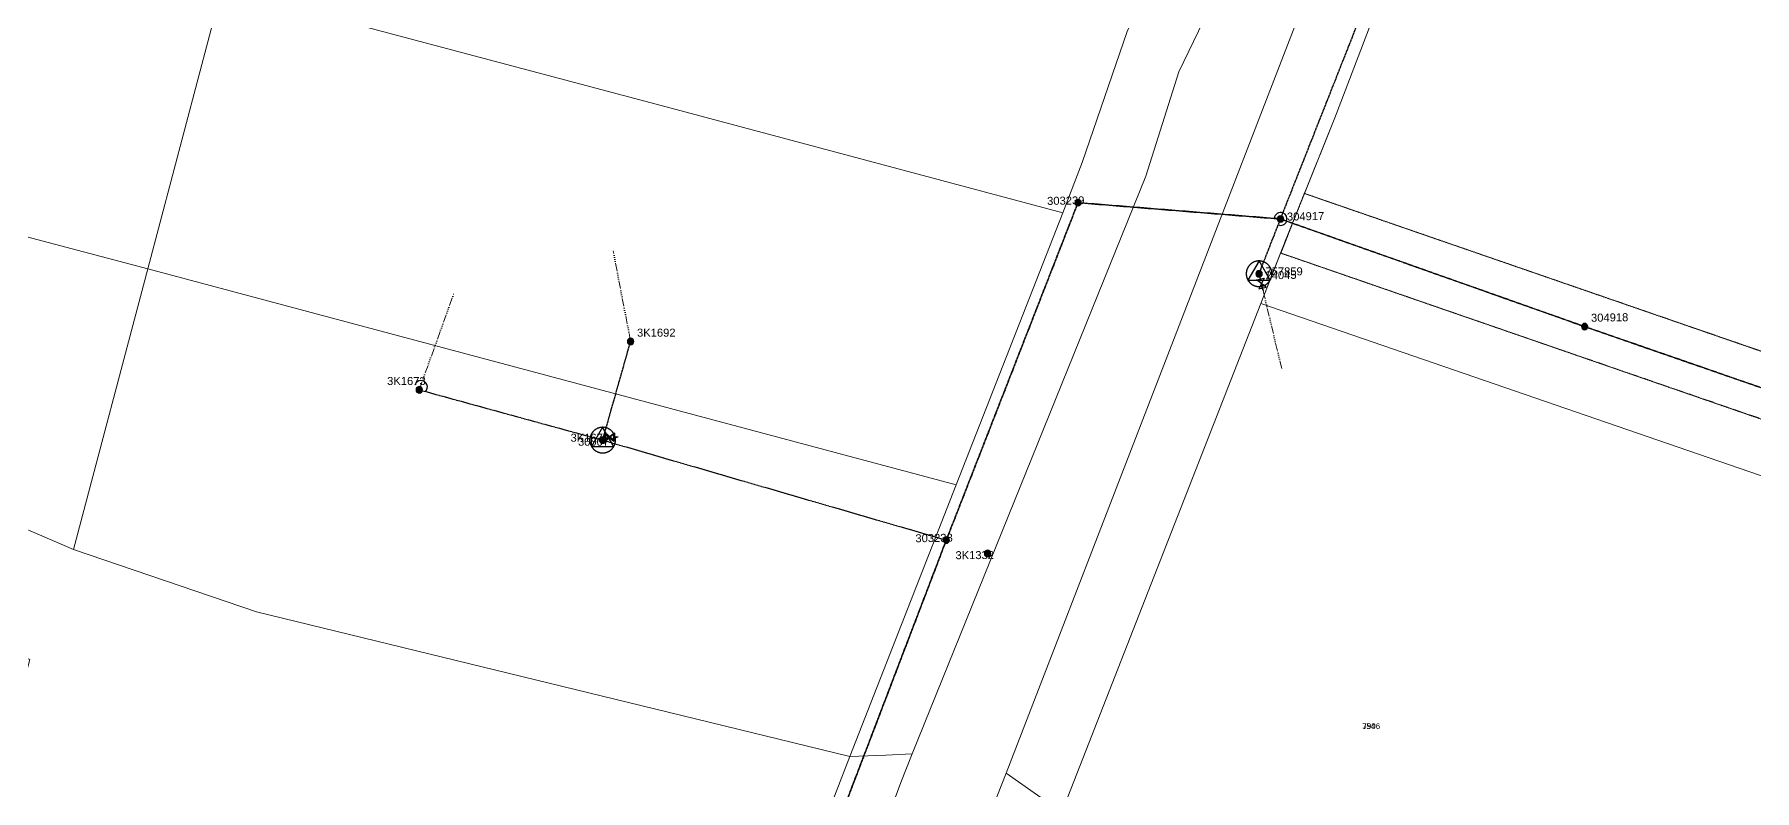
# Model space of a CAD drawing. Header units: metres. Extents: x 256054 to 262066, y 6173540 to 6179224.
# Drawn here: x 259002 to 259539, y 6175186 to 6175422 of the extents above; entities that cross this region are included whole.
import ezdxf
from ezdxf.enums import TextEntityAlignment as Align

# ---------------------------------------------------------------- set-up
doc = ezdxf.new("R2010")
doc.units = ezdxf.units.M
for name, pattern in [('Cable Exist OH', [1, 1, 0]), ('Dash', [5, 3, -2]), ('DASHED', [19.05, 12.7, -6.35]), ('HIDDEN2', [0.1875, 0.125, -0.0625]), ('PHANTOMX2', [5.6, 2.5, -0.5, 0.15, -0.5, 0.15, -0.5, 0.15, -0.5, 0.15, -0.5])]:
    doc.linetypes.add(name, pattern=pattern)
doc.layers.get('0').update_dxf_attribs({"color": 6})
for name, color, linetype, lineweight in [('Cadastre Easements_SP_EXT', 96, 'DASHED', 15), ('Cadastre Land Parcels_SP_EXT', 96, 'Continuous', 15), ('Cadastre Other Property_SP_EXT', 96, 'DASHED', 15), ('Cadastre Roads_SP_EXT', 54, 'Continuous', 15), ('Mains_HV_EXT', 13, 'Continuous', 25), ('Mains_LV_EXT', 163, 'Continuous', 25), ('Mains_TR_EXT', 211, 'Continuous', 25), ('Services_SP_EXT', 42, 'PHANTOMX2', 20)]:
    doc.layers.add(name, color=color, linetype=linetype, lineweight=lineweight)
for name, color, linetype in [('Equip_LV_EXT', 7, 'Continuous'), ('Sub_SP_TR_HV_LV_EXT', 7, 'Continuous'), ('SupportsOH_SP_TR_HV_LV_SL_EXT', 7, 'Continuous')]:
    doc.layers.add(name, color=color, linetype=linetype)
doc.styles.add('POLE_LABEL', font='arial.ttf', dxfattribs={"height": 2})
doc.styles.get("Standard").update_dxf_attribs({"font": 'arial.ttf'})

# ---------------------------------------------------------------- blocks, each defined once
blk = doc.blocks.new('SUB_POLE_EXT')
at = {"flags": 128}
for points in [[(-0.05, 4), (-0.15, 4), (-0.25, 3.99), (-0.34, 3.99), (-0.44, 3.98), (-0.54, 3.96), (-0.64, 3.95), (-0.73, 3.93), (-0.83, 3.91), (-0.92, 3.89), (-1.02, 3.87), (-1.11, 3.84), (-1.21, 3.81), (-1.3, 3.78), (-1.39, 3.75), (-1.49, 3.71), (-1.58, 3.68), (-1.67, 3.64), (-1.75, 3.59), (-1.84, 3.55), (-1.93, 3.5), (-2.01, 3.46), (-2.1, 3.41), (-2.18, 3.35), (-2.26, 3.3), (-2.34, 3.24), (-2.42, 3.18), (-2.5, 3.12), (-2.58, 3.06), (-2.65, 3), (-2.72, 2.93), (-2.79, 2.86), (-2.86, 2.79), (-2.93, 2.72), (-3, 2.65), (-3.06, 2.58), (-3.12, 2.5), (-3.18, 2.42), (-3.24, 2.34), (-3.3, 2.26), (-3.35, 2.18), (-3.41, 2.1), (-3.46, 2.01), (-3.5, 1.93), (-3.55, 1.84), (-3.59, 1.75), (-3.64, 1.67), (-3.68, 1.58), (-3.71, 1.49), (-3.75, 1.39), (-3.78, 1.3), (-3.81, 1.21), (-3.84, 1.11), (-3.87, 1.02), (-3.89, 0.92), (-3.91, 0.83), (-3.93, 0.73), (-3.95, 0.64), (-3.96, 0.54), (-3.98, 0.44), (-3.99, 0.34), (-3.99, 0.25), (-4, 0.15), (-4, 0.05), (-4, -0.05), (-4, -0.15), (-3.99, -0.25), (-3.99, -0.34), (-3.98, -0.44), (-3.96, -0.54), (-3.95, -0.64), (-3.93, -0.73), (-3.91, -0.83), (-3.89, -0.92), (-3.87, -1.02), (-3.84, -1.11), (-3.81, -1.21), (-3.78, -1.3), (-3.75, -1.39), (-3.71, -1.49), (-3.68, -1.58), (-3.64, -1.67), (-3.59, -1.75), (-3.55, -1.84), (-3.5, -1.93), (-3.46, -2.01), (-3.41, -2.1), (-3.35, -2.18), (-3.3, -2.26), (-3.24, -2.34), (-3.18, -2.42), (-3.12, -2.5), (-3.06, -2.58), (-3, -2.65), (-2.93, -2.72), (-2.86, -2.79), (-2.79, -2.86), (-2.72, -2.93), (-2.65, -3), (-2.58, -3.06), (-2.5, -3.12), (-2.42, -3.18), (-2.34, -3.24), (-2.26, -3.3), (-2.18, -3.35), (-2.1, -3.41), (-2.01, -3.46), (-1.93, -3.5), (-1.84, -3.55), (-1.75, -3.59), (-1.67, -3.64), (-1.58, -3.68), (-1.49, -3.71), (-1.39, -3.75), (-1.3, -3.78), (-1.21, -3.81), (-1.11, -3.84), (-1.02, -3.87), (-0.92, -3.89), (-0.83, -3.91), (-0.73, -3.93), (-0.64, -3.95), (-0.54, -3.96), (-0.44, -3.98), (-0.34, -3.99), (-0.25, -3.99), (-0.15, -4), (-0.05, -4), (0.05, -4), (0.15, -4), (0.25, -3.99), (0.34, -3.99), (0.44, -3.98), (0.54, -3.96), (0.64, -3.95), (0.73, -3.93), (0.83, -3.91), (0.92, -3.89), (1.02, -3.87), (1.11, -3.84), (1.21, -3.81), (1.3, -3.78), (1.39, -3.75), (1.49, -3.71), (1.58, -3.68), (1.67, -3.64), (1.75, -3.59), (1.84, -3.55), (1.93, -3.5), (2.01, -3.46), (2.1, -3.41), (2.18, -3.35), (2.26, -3.3), (2.34, -3.24), (2.42, -3.18), (2.5, -3.12), (2.58, -3.06), (2.65, -3), (2.72, -2.93), (2.79, -2.86), (2.86, -2.79), (2.93, -2.72), (3, -2.65), (3.06, -2.58), (3.12, -2.5), (3.18, -2.42), (3.24, -2.34), (3.3, -2.26), (3.35, -2.18), (3.41, -2.1), (3.46, -2.01), (3.5, -1.93), (3.55, -1.84), (3.59, -1.75), (3.64, -1.67), (3.68, -1.58), (3.71, -1.49), (3.75, -1.39), (3.78, -1.3), (3.81, -1.21), (3.84, -1.11), (3.87, -1.02), (3.89, -0.92), (3.91, -0.83), (3.93, -0.73), (3.95, -0.64), (3.96, -0.54), (3.98, -0.44), (3.99, -0.34), (3.99, -0.25), (4, -0.15), (4, -0.05), (4, 0.05), (4, 0.15), (3.99, 0.25), (3.99, 0.34), (3.98, 0.44), (3.96, 0.54), (3.95, 0.64), (3.93, 0.73), (3.91, 0.83), (3.89, 0.92), (3.87, 1.02), (3.84, 1.11), (3.81, 1.21), (3.78, 1.3), (3.75, 1.39), (3.71, 1.49), (3.68, 1.58), (3.64, 1.67), (3.59, 1.75), (3.55, 1.84), (3.5, 1.93), (3.46, 2.01), (3.41, 2.1), (3.35, 2.18), (3.3, 2.26), (3.24, 2.34), (3.18, 2.42), (3.12, 2.5), (3.06, 2.58), (3, 2.65), (2.93, 2.72), (2.86, 2.79), (2.79, 2.86), (2.72, 2.93), (2.65, 3), (2.58, 3.06), (2.5, 3.12), (2.42, 3.18), (2.34, 3.24), (2.26, 3.3), (2.18, 3.35), (2.1, 3.41), (2.01, 3.46), (1.93, 3.5), (1.84, 3.55), (1.75, 3.59), (1.67, 3.64), (1.58, 3.68), (1.49, 3.71), (1.39, 3.75), (1.3, 3.78), (1.21, 3.81), (1.11, 3.84), (1.02, 3.87), (0.92, 3.89), (0.83, 3.91), (0.73, 3.93), (0.64, 3.95), (0.54, 3.96), (0.44, 3.98), (0.34, 3.99), (0.25, 3.99), (0.15, 4), (0.05, 4)], [(0, 4), (-3.46, -2), (3.46, -2)]]:
    blk.add_lwpolyline(points, close=True, dxfattribs=at)
at = {"flags": 8}
blk.add_attdef('ASSET_NUM', text='', height=2.5, dxfattribs=at).set_placement((0, 7), align=Align.MIDDLE_CENTER)
for tag, flags, p in [('STREET_CODE', 9, (-1.38, 1.45)), ('NO_PHASES', 9, (-1.38, 1.05)), ('OPERATED_BY', 9, (-1.38, 0.65)), ('MAINTAINED_BY', 9, (-1.38, 0.45)), ('ORIENTATION', 9, (-1.38, 0.25)), ('OWNED_BY', 9, (-1.38, 0.05)), ('CONSTRUCTED_VOLTAGE', 9, (-1.13, 0.75)), ('OPERATING_VOLTAGE', 9, (-1.13, 0.35)), ('STATE', 9, (-1.38, -0.35)), ('USAGE', 9, (-1.38, -0.75)), ('LEGEND', 9, (-1.38, -0.95)), ('SUBURB', 9, (-1.38, -1.15)), ('STREETNAME', 9, (-1.38, -1.35)), ('LOCATION', 9, (-1.38, -1.55)), ('NOTES', 9, (-1.38, -1.75)), ('Z', 1, (-1.38, -1.95)), ('SECONDARY_VOLTAGE', 9, (-1.13, -0.65)), ('SUBSTATION_TYPE', 9, (-1.13, -1.05))]:
    blk.add_attdef(tag, text='', height=0.1, dxfattribs=dict(flags=flags)).set_placement(p, align=Align.MIDDLE_LEFT)
blk = doc.blocks.new('LV_OH_LINKS_DISTFUSE_EXT')
for p, q in [((0, 0), (0.96, 0)), ((3.84, 0), (4.8, 0))]:
    blk.add_line(p, q)
blk.add_lwpolyline([(3.84, -1.2), (3.84, 1.2), (0.96, -1.2), (0.96, 1.2)], close=True)
at = {"flags": 9}
for tag, p in [('ACTUAL_STATUS', (0, 0)), ('CONSTRUCTED_VOLTAGE', (0, -0.2)), ('OPERATING_VOLTAGE', (0, -0.6)), ('ORIENTATION', (0, -0.8)), ('OWNED_BY', (0, -1)), ('STATE', (0, -1.2)), ('SWITCH_TYPE', (0, -1.4)), ('NO_PHASES', (0, -0.4)), ('USAGE', (0, -1.6)), ('NOTES', (0, -1.8))]:
    blk.add_attdef(tag, text='', height=0.2, dxfattribs=at).set_placement(p, align=Align.MIDDLE_LEFT)
at = {"flags": 1}
blk.add_attdef('Z', (0, 0), '', height=0.2, dxfattribs=at)
blk = doc.blocks.new('POLE_EXT')
blk.add_hatch(color=256).paths.add_polyline_path([(-1, 0, 1), (1, 0, 1)])
blk.add_lwpolyline([(-1, 0, 1), (1, 0, 1)], format="xyb", close=True)
at = {"flags": 8}
blk.add_attdef('pNumber', text='', height=2, dxfattribs=at).set_placement((2.5, 2.5), align=Align.MIDDLE_CENTER)
at = {"style": 'POLE_LABEL', "flags": 9}
for tag, p in [('STRUCTURE_PLANT_NUMBER', (1.35, 0.03)), ('STREET_CODE', (1.35, -0.2))]:
    blk.add_attdef(tag, text='', height=0.2, dxfattribs=at).set_placement(p, align=Align.MIDDLE_LEFT)
at = {"flags": 9}
for tag, p in [('OWNED_BY', (1.35, -0.4)), ('SPECIAL_USE', (1.35, -0.8)), ('STATE', (1.35, -1)), ('cLV', (1.35, -1.4)), ('hDepth', (1.35, -1.6)), ('hDia', (1.35, -1.8)), ('cHV', (1.35, -2)), ('cLinedev', (1.35, -3.4)), ('pExisting', (1.35, -3.8)), ('pFooting', (1.35, -4.4)), ('pNew', (1.35, -4.6)), ('pRelocate', (1.35, -5)), ('pRemove', (1.35, -5.2)), ('pReplace', (1.35, -5.4)), ('PARENT', (1.35, -0.6)), ('USAGE', (1.35, -1.2)), ('LBRACKET', (1.35, -2.2)), ('LExisting', (1.35, -2.4)), ('LANTNUMBER', (1.35, -2.6)), ('LOther', (1.35, -2.8)), ('LRemove', (1.35, -3)), ('LEGEND', (1.35, -3.2)), ('LOCATION', (1.35, -3.6)), ('PFNUMBER', (1.35, -4)), ('NEWPFNUMBER', (1.35, -4.2)), ('pStay', (1.35, -5.6)), ('pType', (1.35, -5.8)), ('cspan', (1.35, -6)), ('STREETNAME', (1.35, -6.2)), ('SUBURB', (1.35, -6.4)), ('OPERATED_BY', (1.36, -7.01)), ('NOTES', (1.35, -6.6)), ('MAINTAINED_BY', (1.36, -6.81))]:
    blk.add_attdef(tag, text='', height=0.2, dxfattribs=at).set_placement(p, align=Align.MIDDLE_LEFT)
at = {"flags": 1}
blk.add_attdef('Z', (1.35, -7.33), '', height=0.2, dxfattribs=at)

msp = doc.modelspace()

# ---------------------------------------------------------------- linework, layer by layer
at = {"layer": 'Cadastre Easements_SP_EXT', "linetype": 'Dash'}
msp.add_lwpolyline([(260002.78, 6175146.98), (259910.02, 6175179.32), (259870.9, 6175193.3), (259639.58, 6175289.44), (259578.36, 6175310.55), (259398.57, 6175372.54), (259393.48, 6175359.93), (259391.14, 6175353.95), (259578.88, 6175289.22), (259633.78, 6175270.29), (259838.03, 6175183.85), (259876.75, 6175169.53), (259971.25, 6175136.86), (260002.78, 6175146.98)], close=True, dxfattribs=at)
at = {"layer": 'Cadastre Land Parcels_SP_EXT', "linetype": 'Continuous'}
for points in [[(259329.18, 6175382.22), (259343.16, 6175423.14), (259361.17, 6175461.62), (259363.24, 6175466.04), (259195.28, 6175510.86), (259087.65, 6175539.59), (259060.37, 6175436.54), (259197.56, 6175399.98), (259323.04, 6175366.54), (259329.18, 6175382.22)], [(259060.37, 6175436.54), (258801.79, 6175495.55), (258803.86, 6175477.52), (258811.75, 6175408.53), (259037.2, 6175348.98), (259060.37, 6175436.54)], [(259323.04, 6175366.54), (259197.56, 6175399.98), (259060.37, 6175436.54), (259037.2, 6175348.98), (259200.49, 6175305.44), (259289.81, 6175281.62), (259323.04, 6175366.54)], [(259037.2, 6175348.98), (258811.75, 6175408.53), (258815.51, 6175375.66), (258805.75, 6175338.78), (258807.77, 6175335.4), (258927.09, 6175288.41), (258985.91, 6175273.46), (259014.02, 6175261.41), (259037.2, 6175348.98)], [(259289.81, 6175281.62), (259200.49, 6175305.44), (259037.2, 6175348.98), (259014.02, 6175261.41), (259071.22, 6175241.91), (259199.83, 6175210.55), (259256.58, 6175196.71), (259289.81, 6175281.62)], [(259545.87, 6175129.27), (259604.21, 6175262.74), (259384.98, 6175338.19), (259322.79, 6175179.34), (259434.34, 6175140.02), (259493.68, 6175125.76), (259545.87, 6175129.27)]]:
    msp.add_lwpolyline(points, close=True, dxfattribs=at)
for points in [[(259422.12, 6175432.88), (259408.09, 6175396.14), (259393.48, 6175359.93), (259384.98, 6175338.19), (259604.21, 6175262.74), (259628.92, 6175254.24), (259633.78, 6175270.29), (259639.58, 6175289.44), (259692.82, 6175465.43)], [(259379.36, 6175452.01), (259359.38, 6175410.54), (259349.07, 6175377.96), (259275.99, 6175197.55), (259272.48, 6175188.6), (259242.07, 6175106.52), (259205.98, 6175013.07), (259143.32, 6174850.83), (259134.96, 6174829.48), (258997.79, 6174476.53)], [(259076.83, 6174603.71), (259169.69, 6174843.24), (259179.54, 6174867.76), (259207.52, 6174939.92), (259287.16, 6175145.33), (259305.37, 6175191.5), (259403.89, 6175446.43)]]:
    msp.add_lwpolyline(points, dxfattribs=at)
at = {"layer": 'Cadastre Other Property_SP_EXT', "linetype": 'HIDDEN2'}
msp.add_lwpolyline([(259568.76, 6175313.78), (259398.55, 6175372.56), (259391.19, 6175353.93), (259569.18, 6175292.45), (259568.76, 6175313.78)], close=True, dxfattribs=at)
at = {"layer": 'Cadastre Roads_SP_EXT', "linetype": 'Continuous'}
for points in [[(259343.16, 6175423.14), (259329.18, 6175382.22), (259323.04, 6175366.54), (259289.81, 6175281.62), (259256.58, 6175196.71), (259267.83, 6175197.2), (259267.83, 6175197.2), (259275.99, 6175197.55), (259349.07, 6175377.96), (259359.38, 6175410.54), (259379.36, 6175452.01)], [(259403.89, 6175446.43), (259305.37, 6175191.5), (259314.12, 6175185.39), (259322.79, 6175179.34), (259384.98, 6175338.19), (259384.98, 6175338.19), (259391.14, 6175353.95), (259393.48, 6175359.93), (259398.57, 6175372.54), (259408.09, 6175396.14), (259422.12, 6175432.88)]]:
    msp.add_lwpolyline(points, dxfattribs=at)
msp.add_lwpolyline([(259238.89, 6175151.21), (259239.45, 6175152.64), (259256.58, 6175196.71), (259199.83, 6175210.55), (259071.22, 6175241.91), (259014.02, 6175261.41), (258985.91, 6175273.46), (258927.09, 6175288.41), (258807.77, 6175335.4), (258805.04, 6175319.71), (258802.32, 6175304.14), (258866.61, 6175283.24), (258887.78, 6175274.34), (258942.5, 6175251.34), (259000.38, 6175227), (258993.83, 6175202.53), (258986, 6175173.8), (259034.49, 6175161.11), (259204.12, 6175116.18), (259223.31, 6175111.1), (259238.89, 6175151.21)], close=True, dxfattribs=at)
at = {"layer": 'Mains_HV_EXT', "linetype": 'Cable Exist OH'}
for points in [[(259391.09, 6175364.59), (259422.74, 6175444.66), (259459.19, 6175527.44), (259503.51, 6175626.22)], [(259286.69, 6175264.33), (259327.83, 6175369.68), (259391.08, 6175364.58)], [(259384.39, 6175347.48), (259391.1, 6175364.58)], [(259391.09, 6175364.59), (259486.13, 6175330.98), (259616.75, 6175285.76), (259723.07, 6175243.4), (259903.43, 6175169.37)], [(259179.33, 6175295.54), (259286.69, 6175264.33)], [(259246.86, 6175160.14), (259286.69, 6175264.33)]]:
    msp.add_lwpolyline(points, dxfattribs=at)
at = {"layer": 'Mains_HV_EXT', "linetype": 'Continuous'}
for points in [[(259391.85, 6175366.46, 0.534346), (259389.18, 6175364.77)], [(259392.99, 6175363.92, 0.412095), (259391.85, 6175366.46)], [(259390.43, 6175362.81, 0.47961), (259392.97, 6175363.9)]]:
    msp.add_lwpolyline(points, format="xyb", dxfattribs=at)
at = {"layer": 'Mains_LV_EXT', "linetype": 'Cable Exist OH'}
for points in [[(259179.33, 6175295.54), (259188.06, 6175326.34)], [(259122.03, 6175311.25), (259179.33, 6175295.54)]]:
    msp.add_lwpolyline(points, dxfattribs=at)
at = {"layer": 'Mains_LV_EXT', "linetype": 'Continuous'}
msp.add_lwpolyline([(259123.94, 6175310.68, 1.314751), (259120.67, 6175312.72)], format="xyb", dxfattribs=at)
at = {"layer": 'Mains_TR_EXT', "linetype": 'Cable Exist OH'}
msp.add_lwpolyline([(259990.88, 6175138.99), (259903.25, 6175169.46), (259723.07, 6175243.4), (259616.75, 6175285.76), (259486.13, 6175330.98), (259391.01, 6175364.6), (259327.83, 6175369.68), (259286.69, 6175264.33), (259253.81, 6175178.3), (259225.42, 6175106.28), (259214.09, 6175076.65), (259206.69, 6175057.22), (259174.16, 6174974.07), (259136.12, 6174876.17), (259096.83, 6174774.97), (259058.55, 6174676.2), (259031.38, 6174597.02), (258994.63, 6174503.66)], dxfattribs=at)
at = {"layer": 'Services_SP_EXT'}
for points in [[(259188.06, 6175326.34), (259182.62, 6175354.63)], [(259391.46, 6175317.89), (259384.39, 6175347.48)], [(259122.03, 6175311.25), (259132.77, 6175341.18)]]:
    msp.add_lwpolyline(points, dxfattribs=at)

# ---------------------------------------------------------------- block references
at = {"layer": 'Equip_LV_EXT', "rotation": 283.4400283468341}
msp.add_blockref('LV_OH_LINKS_DISTFUSE_EXT', (259384.56, 6175346.76), dxfattribs=at)
at = {"layer": 'Equip_LV_EXT'}
for p in [(259178.93, 6175296.45), (259179.33, 6175296.54)]:
    msp.add_blockref('LV_OH_LINKS_DISTFUSE_EXT', p, dxfattribs=at)
at = {"layer": 'Sub_SP_TR_HV_LV_EXT'}
ref = msp.add_blockref('SUB_POLE_EXT', (259384.39, 6175347.48), dxfattribs=at)
ref.add_attrib('ASSET_NUM', '24045', dxfattribs={"layer": '0', "height": 2.5, "rotation": 1}).set_placement((259386.39, 6175348.23), align=Align.TOP_LEFT)
ref = msp.add_blockref('SUB_POLE_EXT', (259179.33, 6175295.54), dxfattribs=at)
ref.add_attrib('ASSET_NUM', '30007', dxfattribs={"layer": '0', "height": 2.5}).set_placement((259181.33, 6175296.29), align=Align.TOP_RIGHT)
at = {"layer": 'SupportsOH_SP_TR_HV_LV_SL_EXT'}
ref = msp.add_blockref('POLE_EXT', (259327.83, 6175369.68), dxfattribs=at)
ref.add_attrib('ASSET_NUM', '303239', dxfattribs={"layer": '0', "height": 2.5, "rotation": 1, "style": 'POLE_LABEL'}).set_placement((259329.83, 6175370.43), align=Align.MIDDLE_RIGHT)
ref = msp.add_blockref('POLE_EXT', (259391.1, 6175364.58), dxfattribs=at)
ref.add_attrib('ASSET_NUM', '304917', dxfattribs={"layer": '0', "height": 2.5, "rotation": 1, "style": 'POLE_LABEL'}).set_placement((259393.1, 6175365.33), align=Align.MIDDLE_LEFT)
ref = msp.add_blockref('POLE_EXT', (259384.39, 6175347.48), dxfattribs=at)
ref.add_attrib('ASSET_NUM', '757859', dxfattribs={"layer": '0', "height": 2.5, "rotation": 0.0227, "style": 'POLE_LABEL'}).set_placement((259386.39, 6175348.23), align=Align.MIDDLE_LEFT)
ref = msp.add_blockref('POLE_EXT', (259486.13, 6175330.98), dxfattribs=at)
ref.add_attrib('ASSET_NUM', '304918', dxfattribs={"layer": '0', "height": 2.5, "rotation": 1, "style": 'POLE_LABEL'}).set_placement((259488.13, 6175331.73), align=Align.BOTTOM_LEFT)
ref = msp.add_blockref('POLE_EXT', (259188.06, 6175326.34), dxfattribs=at)
ref.add_attrib('ASSET_NUM', '3K1692', dxfattribs={"layer": '0', "height": 2.5, "style": 'POLE_LABEL'}).set_placement((259190.06, 6175327.09), align=Align.BOTTOM_LEFT)
ref = msp.add_blockref('POLE_EXT', (259122.03, 6175311.25), dxfattribs=at)
ref.add_attrib('ASSET_NUM', '3K1673', dxfattribs={"layer": '0', "height": 2.5, "style": 'POLE_LABEL'}).set_placement((259124.03, 6175312), align=Align.BOTTOM_RIGHT)
ref = msp.add_blockref('POLE_EXT', (259179.33, 6175295.54), dxfattribs=at)
ref.add_attrib('ASSET_NUM', '3K1672', dxfattribs={"layer": '0', "height": 2.5, "style": 'POLE_LABEL'}).set_placement((259181.33, 6175296.29), align=Align.MIDDLE_RIGHT)
ref = msp.add_blockref('POLE_EXT', (259286.69, 6175264.33), dxfattribs=at)
ref.add_attrib('ASSET_NUM', '303238', dxfattribs={"layer": '0', "height": 2.5, "rotation": 1, "style": 'POLE_LABEL'}).set_placement((259288.69, 6175265.08), align=Align.MIDDLE_RIGHT)
ref = msp.add_blockref('POLE_EXT', (259299.58, 6175260.16), dxfattribs=at)
ref.add_attrib('ASSET_NUM', '3K1332', dxfattribs={"layer": '0', "height": 2.5, "rotation": 0.2685, "style": 'POLE_LABEL'}).set_placement((259301.58, 6175260.91), align=Align.TOP_RIGHT)

# ---------------------------------------------------------------- texts
at = {"layer": 'Mains_TR_EXT'}
for s in ['J54', '7906']:
    msp.add_text(s, height=1.8, dxfattribs=at).set_placement((259416.65, 6175205.32))

doc.saveas('drawing.dxf')
